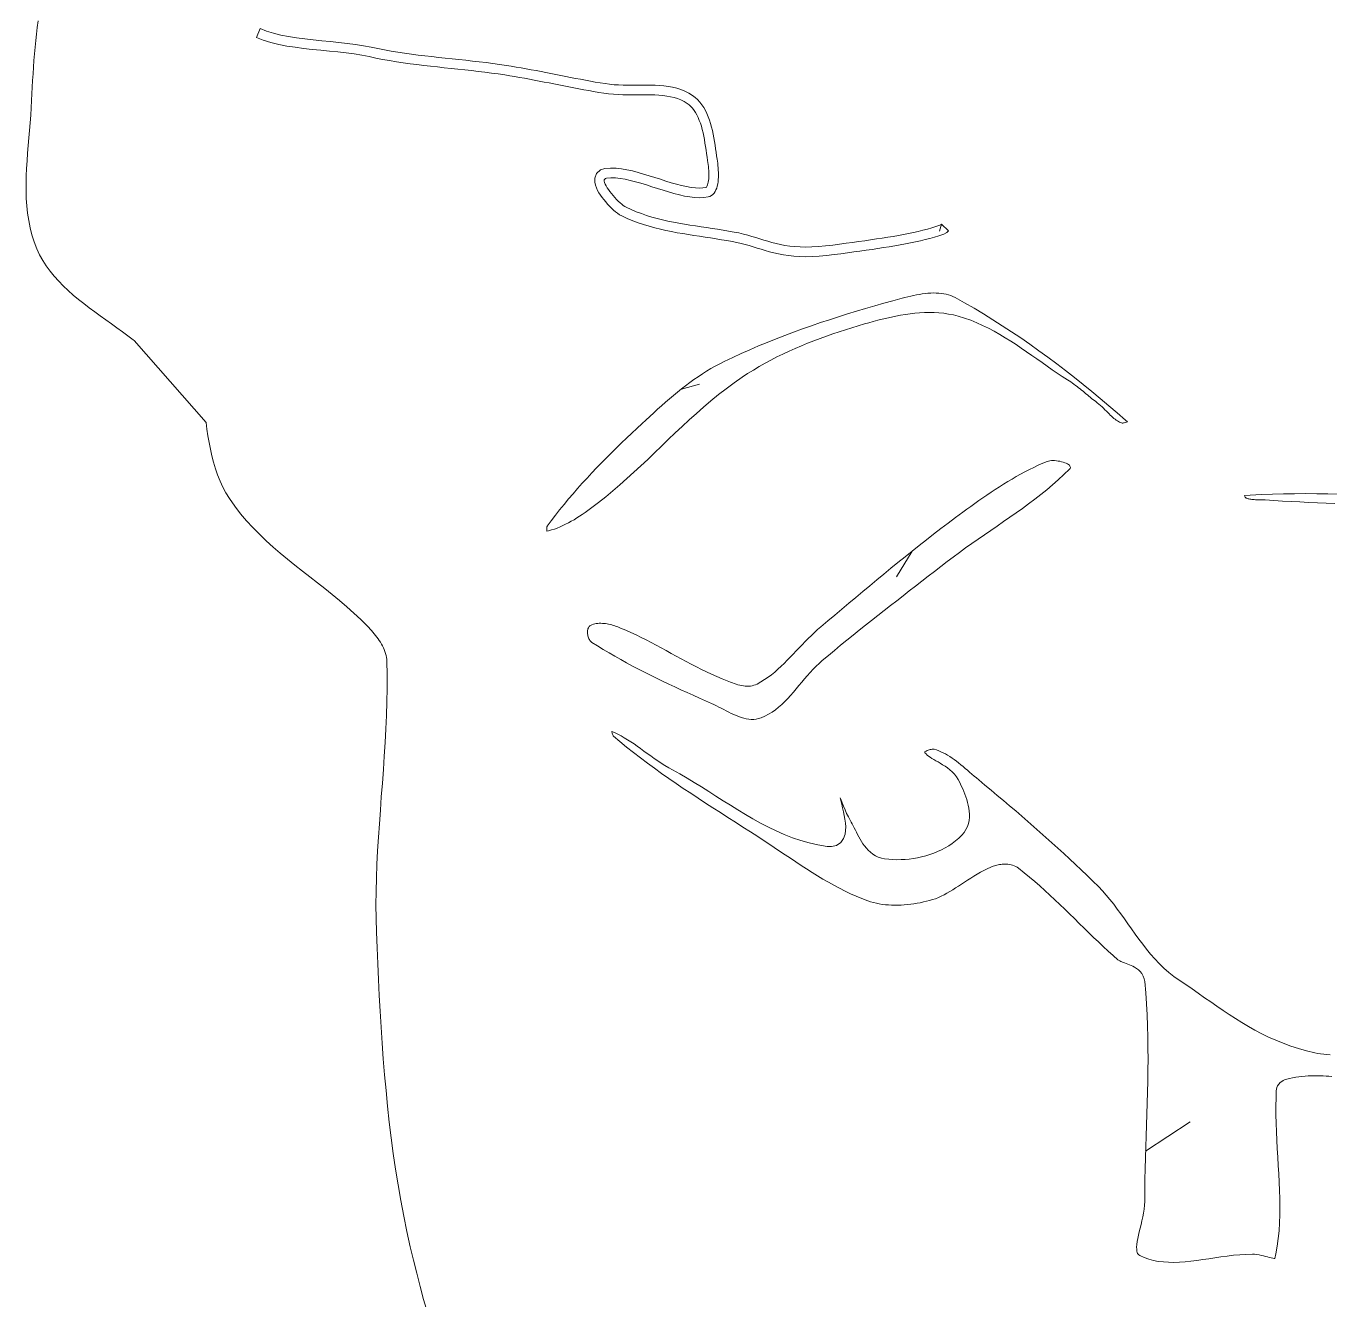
# Model space of a CAD drawing. Header units: inches. Extents: x -12 to 23, y -13.2 to 21.7.
# Drawn here: x -10.122 to -5.887, y 2.296 to 6.432 of the extents above; entities that cross this region are included whole.
import ezdxf

# ---------------------------------------------------------------- set-up
doc = ezdxf.new("R2010")
doc.units = ezdxf.units.IN
doc.header["$MEASUREMENT"] = 0
doc.layers.get('0').update_dxf_attribs({"lineweight": 0})

msp = doc.modelspace()

# ---------------------------------------------------------------- linework, layer by layer
at = {"color": 30, "linetype": 'Continuous', "lineweight": 0, "true_color": 0xff7e00}
for p, q in [((-7.993, 5.2536), (-7.9342, 5.2695)), ((-7.2436, 4.7274), (-7.2945, 4.6442)), ((-6.4851, 2.7787), (-6.3406, 2.8735))]:
    msp.add_line(p, q, dxfattribs=at)
at = {"color": 7, "linetype": 'Continuous', "lineweight": 0}
for points in [[(-8.8182, 2.2548), (-8.8303, 2.2972), (-8.8419, 2.3397), (-8.853, 2.3822), (-8.8635, 2.4248), (-8.8737, 2.4675), (-8.8849, 2.5177), (-8.8952, 2.568), (-8.9048, 2.6185), (-8.9136, 2.6692), (-8.9216, 2.72), (-8.929, 2.7709), (-8.9358, 2.822), (-8.9419, 2.8731), (-8.9475, 2.9243), (-8.9526, 2.9757), (-8.9571, 3.027), (-8.9613, 3.0784), (-8.965, 3.1299), (-8.9684, 3.1814), (-8.9715, 3.2329), (-8.9743, 3.2844), (-8.9769, 3.3359), (-8.9792, 3.3874), (-8.9815, 3.4389), (-8.9836, 3.4903), (-8.9848, 3.5342), (-8.9852, 3.5782), (-8.9848, 3.6221), (-8.9837, 3.6661), (-8.982, 3.71), (-8.9798, 3.754), (-8.9771, 3.798), (-8.9742, 3.8419), (-8.971, 3.8859), (-8.9678, 3.9298), (-8.9645, 3.9738), (-8.9612, 4.0177), (-8.9582, 4.0617), (-8.9554, 4.1056), (-8.953, 4.1496), (-8.951, 4.1935), (-8.9496, 4.2375), (-8.9489, 4.2815), (-8.9489, 4.3254), (-8.9497, 4.3694), (-8.9502, 4.3759), (-8.951, 4.3823), (-8.9523, 4.3887), (-8.9539, 4.395), (-8.9559, 4.4012), (-8.9583, 4.4073), (-8.9609, 4.4134), (-8.9639, 4.4194), (-8.9671, 4.4253), (-8.9706, 4.4311), (-8.9743, 4.4368), (-8.9781, 4.4424), (-8.9822, 4.4479), (-8.9863, 4.4533), (-8.9906, 4.4586), (-8.995, 4.4638), (-8.9995, 4.4689), (-9.004, 4.4739), (-9.0086, 4.4788), (-9.0131, 4.4835), (-9.0347, 4.5051), (-9.057, 4.526), (-9.0799, 4.5464), (-9.1033, 4.5664), (-9.1271, 4.586), (-9.1512, 4.6053), (-9.1755, 4.6244), (-9.1998, 4.6435), (-9.2241, 4.6625), (-9.2483, 4.6817), (-9.2723, 4.701), (-9.296, 4.7206), (-9.3192, 4.7405), (-9.3419, 4.7609), (-9.364, 4.7818), (-9.3853, 4.8034), (-9.4058, 4.8257), (-9.4253, 4.8488), (-9.4438, 4.8727), (-9.4612, 4.8977), (-9.4724, 4.9162), (-9.4825, 4.9352), (-9.4915, 4.9546), (-9.4995, 4.9746), (-9.5065, 4.9949), (-9.5127, 5.0156), (-9.5181, 5.0366), (-9.5229, 5.0579), (-9.5271, 5.0795), (-9.5309, 5.1012), (-9.5343, 5.1231), (-9.5373, 5.1451), (-9.771, 5.4113), (-9.7739, 5.4134), (-9.7911, 5.4265), (-9.8087, 5.4395), (-9.8265, 5.4524), (-9.8446, 5.4653), (-9.8627, 5.4782), (-9.8808, 5.4911), (-9.8989, 5.5042), (-9.9168, 5.5175), (-9.9345, 5.531), (-9.9518, 5.5448), (-9.9686, 5.5589), (-9.985, 5.5734), (-10.0008, 5.5883), (-10.0158, 5.6037), (-10.0301, 5.6196), (-10.0435, 5.6362), (-10.056, 5.6533), (-10.0674, 5.6712), (-10.0776, 5.6898), (-10.0867, 5.7092), (-10.0953, 5.7316), (-10.1026, 5.7543), (-10.1085, 5.7774), (-10.1132, 5.8007), (-10.1167, 5.8243), (-10.1193, 5.8482), (-10.1209, 5.8723), (-10.1217, 5.8965), (-10.1217, 5.9209), (-10.1212, 5.9454), (-10.1201, 5.97), (-10.1186, 5.9947), (-10.1168, 6.0194), (-10.1147, 6.0441), (-10.1126, 6.0688), (-10.1104, 6.0935), (-10.1083, 6.1181), (-10.1064, 6.1425), (-10.1048, 6.1669), (-10.1036, 6.191), (-10.1026, 6.2125), (-10.1016, 6.2341), (-10.1005, 6.2556), (-10.0992, 6.2772), (-10.0978, 6.2987), (-10.0962, 6.3203), (-10.0945, 6.3418), (-10.0925, 6.3634), (-10.0904, 6.3849), (-10.088, 6.4063), (-10.0854, 6.4278), (-10.0826, 6.4491)], [(-7.1484, 5.7891), (-7.1503, 5.787), (-7.1532, 5.7856), (-7.1664, 5.7811), (-7.1801, 5.7769), (-7.1942, 5.7729), (-7.2088, 5.7691), (-7.2238, 5.7655), (-7.2392, 5.762), (-7.2551, 5.7587), (-7.2714, 5.7555), (-7.2881, 5.7524), (-7.3053, 5.7494), (-7.3229, 5.7465), (-7.341, 5.7437), (-7.3594, 5.7409), (-7.3784, 5.7381), (-7.3977, 5.7353), (-7.4175, 5.7326), (-7.4377, 5.7298), (-7.4583, 5.7269), (-7.4794, 5.7241), (-7.5008, 5.7211), (-7.5254, 5.7181), (-7.5483, 5.716), (-7.5695, 5.7149), (-7.5893, 5.7146), (-7.6078, 5.7151), (-7.6251, 5.7162), (-7.6414, 5.718), (-7.6568, 5.7202), (-7.6714, 5.723), (-7.6854, 5.7262), (-7.6989, 5.7296), (-7.7121, 5.7333), (-7.725, 5.7372), (-7.738, 5.7412), (-7.751, 5.7453), (-7.7642, 5.7493), (-7.7778, 5.7531), (-7.7918, 5.7568), (-7.8066, 5.7603), (-7.8221, 5.7634), (-7.8398, 5.7665), (-7.8576, 5.7694), (-7.8755, 5.7723), (-7.8935, 5.775), (-7.9115, 5.7777), (-7.9294, 5.7804), (-7.9474, 5.7831), (-7.9654, 5.7859), (-7.9833, 5.7889), (-8.0012, 5.7921), (-8.019, 5.7954), (-8.0367, 5.7991), (-8.0543, 5.8031), (-8.0717, 5.8074), (-8.089, 5.8122), (-8.1062, 5.8174), (-8.1232, 5.8231), (-8.14, 5.8293), (-8.1565, 5.8362), (-8.1729, 5.8437), (-8.1771, 5.8461), (-8.1819, 5.8494), (-8.1871, 5.8534), (-8.1925, 5.8581), (-8.1981, 5.8634), (-8.2039, 5.8692), (-8.2096, 5.8753), (-8.2151, 5.8816), (-8.2205, 5.8881), (-8.2256, 5.8946), (-8.2302, 5.9011), (-8.2343, 5.9074), (-8.2378, 5.9134), (-8.2405, 5.919), (-8.2425, 5.9241), (-8.2435, 5.9287), (-8.2435, 5.9325), (-8.2423, 5.9355), (-8.24, 5.9377), (-8.2363, 5.9388), (-8.2223, 5.9397), (-8.2076, 5.9393), (-8.1921, 5.9376), (-8.1759, 5.9348), (-8.1592, 5.9312), (-8.1421, 5.9267), (-8.1246, 5.9217), (-8.1068, 5.9163), (-8.0889, 5.9106), (-8.0708, 5.9048), (-8.0528, 5.8991), (-8.0349, 5.8936), (-8.0172, 5.8885), (-7.9998, 5.884), (-7.9827, 5.8801), (-7.9662, 5.8772), (-7.9502, 5.8753), (-7.9349, 5.8746), (-7.9203, 5.8753), (-7.9066, 5.8775), (-7.9008, 5.8793), (-7.8956, 5.8821), (-7.8911, 5.8856), (-7.8872, 5.8898), (-7.8838, 5.8947), (-7.8809, 5.9002), (-7.8785, 5.9062), (-7.8766, 5.9127), (-7.8751, 5.9195), (-7.874, 5.9267), (-7.8733, 5.9341), (-7.8729, 5.9417), (-7.8727, 5.9493), (-7.8728, 5.957), (-7.8732, 5.9647), (-7.8737, 5.9723), (-7.8744, 5.9796), (-7.8752, 5.9868), (-7.8761, 5.9936), (-7.877, 6.0001), (-7.8787, 6.0112), (-7.8803, 6.0225), (-7.882, 6.034), (-7.8838, 6.0457), (-7.8857, 6.0575), (-7.8877, 6.0692), (-7.89, 6.081), (-7.8925, 6.0926), (-7.8952, 6.1042), (-7.8984, 6.1155), (-7.9018, 6.1266), (-7.9058, 6.1374), (-7.9101, 6.1479), (-7.915, 6.158), (-7.9204, 6.1676), (-7.9265, 6.1767), (-7.9331, 6.1853), (-7.9404, 6.1933), (-7.9485, 6.2006), (-7.9573, 6.2071), (-7.9694, 6.2145), (-7.9819, 6.2207), (-7.9948, 6.2259), (-8.008, 6.2301), (-8.0216, 6.2334), (-8.0355, 6.236), (-8.0497, 6.2379), (-8.064, 6.2392), (-8.0786, 6.24), (-8.0932, 6.2405), (-8.108, 6.2406), (-8.1229, 6.2406), (-8.1378, 6.2405), (-8.1528, 6.2404), (-8.1677, 6.2404), (-8.1825, 6.2405), (-8.1972, 6.241), (-8.2118, 6.2419), (-8.2263, 6.2432), (-8.2405, 6.2452), (-8.2566, 6.2478), (-8.2727, 6.2506), (-8.2888, 6.2534), (-8.3048, 6.2564), (-8.3209, 6.2594), (-8.3369, 6.2624), (-8.353, 6.2655), (-8.369, 6.2687), (-8.385, 6.2718), (-8.4011, 6.275), (-8.4171, 6.2781), (-8.4331, 6.2813), (-8.4491, 6.2844), (-8.4652, 6.2875), (-8.4812, 6.2905), (-8.4973, 6.2934), (-8.5134, 6.2963), (-8.5295, 6.2991), (-8.5456, 6.3018), (-8.5617, 6.3044), (-8.5836, 6.3076), (-8.6056, 6.3107), (-8.6276, 6.3135), (-8.6497, 6.3162), (-8.6717, 6.3187), (-8.6938, 6.3211), (-8.7159, 6.3235), (-8.738, 6.3258), (-8.7601, 6.3281), (-8.7821, 6.3304), (-8.8042, 6.3329), (-8.8263, 6.3354), (-8.8483, 6.3381), (-8.8703, 6.3409), (-8.8922, 6.344), (-8.9141, 6.3472), (-8.936, 6.3508), (-8.9578, 6.3547), (-8.9796, 6.3589), (-9.0013, 6.3635), (-9.026, 6.3684), (-9.0518, 6.3726), (-9.0785, 6.3761), (-9.1058, 6.3792), (-9.1335, 6.382), (-9.1613, 6.3847), (-9.189, 6.3875), (-9.2164, 6.3906), (-9.2433, 6.3941), (-9.2694, 6.3982), (-9.2945, 6.4031), (-9.3183, 6.409), (-9.3407, 6.416), (-9.3613, 6.4243), (-9.373, 6.3953), (-9.3512, 6.3865), (-9.3267, 6.3789), (-9.3012, 6.3726), (-9.2748, 6.3674), (-9.2478, 6.3632), (-9.2202, 6.3596), (-9.1923, 6.3564), (-9.1644, 6.3536), (-9.1366, 6.3509), (-9.1091, 6.3481), (-9.0823, 6.3451), (-9.0564, 6.3416), (-9.0315, 6.3377), (-9.0075, 6.3329), (-8.9858, 6.3283), (-8.9635, 6.324), (-8.9413, 6.32), (-8.919, 6.3164), (-8.8967, 6.313), (-8.8744, 6.3099), (-8.8522, 6.3071), (-8.8299, 6.3044), (-8.8077, 6.3018), (-8.7855, 6.2994), (-8.7633, 6.297), (-8.7412, 6.2947), (-8.7192, 6.2924), (-8.6971, 6.29), (-8.6752, 6.2876), (-8.6533, 6.2851), (-8.6315, 6.2825), (-8.6097, 6.2797), (-8.5881, 6.2767), (-8.5665, 6.2735), (-8.5506, 6.2709), (-8.5347, 6.2683), (-8.5188, 6.2655), (-8.5029, 6.2627), (-8.487, 6.2598), (-8.471, 6.2568), (-8.4551, 6.2537), (-8.4391, 6.2506), (-8.4231, 6.2475), (-8.4071, 6.2443), (-8.3911, 6.2412), (-8.375, 6.238), (-8.3589, 6.2349), (-8.3428, 6.2317), (-8.3267, 6.2287), (-8.3105, 6.2256), (-8.2943, 6.2227), (-8.2781, 6.2198), (-8.2618, 6.217), (-8.2451, 6.2143), (-8.2298, 6.2122), (-8.2142, 6.2107), (-8.1987, 6.2098), (-8.1832, 6.2093), (-8.1678, 6.2091), (-8.1526, 6.2091), (-8.1376, 6.2092), (-8.1228, 6.2094), (-8.1082, 6.2094), (-8.0939, 6.2092), (-8.0799, 6.2088), (-8.0663, 6.208), (-8.0531, 6.2068), (-8.0404, 6.2051), (-8.0282, 6.2029), (-8.0165, 6.2), (-8.0053, 6.1965), (-7.9947, 6.1922), (-7.9845, 6.1872), (-7.9748, 6.1812), (-7.9684, 6.1764), (-7.9625, 6.1711), (-7.957, 6.1651), (-7.9519, 6.1585), (-7.9471, 6.1513), (-7.9427, 6.1435), (-7.9386, 6.1351), (-7.9349, 6.1261), (-7.9315, 6.1166), (-7.9283, 6.1067), (-7.9255, 6.0964), (-7.9229, 6.0857), (-7.9206, 6.0748), (-7.9185, 6.0636), (-7.9165, 6.0523), (-7.9147, 6.0409), (-7.9129, 6.0294), (-7.9112, 6.018), (-7.9096, 6.0066), (-7.9079, 5.9955), (-7.907, 5.9893), (-7.9062, 5.983), (-7.9055, 5.9765), (-7.9048, 5.9697), (-7.9044, 5.9629), (-7.9041, 5.9561), (-7.904, 5.9494), (-7.9041, 5.9428), (-7.9044, 5.9366), (-7.905, 5.9307), (-7.9059, 5.9253), (-7.9069, 5.9205), (-7.9081, 5.9164), (-7.9094, 5.9132), (-7.9106, 5.9109), (-7.9116, 5.9094), (-7.9123, 5.9087), (-7.9127, 5.9084), (-7.9129, 5.9083), (-7.9139, 5.908), (-7.9235, 5.9064), (-7.9349, 5.9059), (-7.9476, 5.9065), (-7.9616, 5.9081), (-7.9766, 5.9108), (-7.9924, 5.9143), (-8.0089, 5.9187), (-8.026, 5.9236), (-8.0435, 5.9289), (-8.0613, 5.9346), (-8.0794, 5.9404), (-8.0975, 5.9461), (-8.1157, 5.9517), (-8.1339, 5.9569), (-8.152, 5.9616), (-8.1699, 5.9655), (-8.1877, 5.9686), (-8.2054, 5.9705), (-8.2229, 5.971), (-8.2419, 5.9697), (-8.2556, 5.9656), (-8.2689, 5.9537), (-8.2747, 5.9383), (-8.2748, 5.9253), (-8.2725, 5.9152), (-8.2692, 5.9066), (-8.2653, 5.8986), (-8.2609, 5.891), (-8.256, 5.8834), (-8.2506, 5.876), (-8.2449, 5.8686), (-8.2389, 5.8613), (-8.2327, 5.8543), (-8.2263, 5.8475), (-8.2199, 5.841), (-8.2134, 5.8349), (-8.207, 5.8293), (-8.2004, 5.8242), (-8.1937, 5.8195), (-8.187, 5.8158), (-8.169, 5.8075), (-8.1514, 5.8003), (-8.1336, 5.7936), (-8.1157, 5.7876), (-8.0977, 5.7822), (-8.0796, 5.7772), (-8.0615, 5.7727), (-8.0433, 5.7686), (-8.0251, 5.7648), (-8.0068, 5.7613), (-7.9886, 5.7581), (-7.9704, 5.7551), (-7.9522, 5.7522), (-7.9341, 5.7495), (-7.9161, 5.7468), (-7.8981, 5.7441), (-7.8803, 5.7414), (-7.8626, 5.7386), (-7.8451, 5.7357), (-7.8278, 5.7327), (-7.8132, 5.7297), (-7.7993, 5.7265), (-7.786, 5.723), (-7.773, 5.7193), (-7.7601, 5.7154), (-7.7472, 5.7114), (-7.7342, 5.7074), (-7.7208, 5.7033), (-7.707, 5.6995), (-7.6927, 5.6958), (-7.6777, 5.6924), (-7.662, 5.6894), (-7.6454, 5.6869), (-7.6278, 5.6851), (-7.6092, 5.6838), (-7.5895, 5.6834), (-7.5685, 5.6837), (-7.5461, 5.6849), (-7.5221, 5.687), (-7.4968, 5.6901), (-7.4751, 5.6931), (-7.4541, 5.696), (-7.4334, 5.6988), (-7.4132, 5.7016), (-7.3933, 5.7044), (-7.3739, 5.7072), (-7.3548, 5.71), (-7.3362, 5.7128), (-7.3179, 5.7157), (-7.3001, 5.7186), (-7.2826, 5.7217), (-7.2655, 5.7248), (-7.2489, 5.7281), (-7.2326, 5.7315), (-7.2167, 5.735), (-7.2011, 5.7388), (-7.186, 5.7428), (-7.1712, 5.7469), (-7.1569, 5.7514), (-7.141, 5.7567), (-7.1314, 5.7616), (-7.1259, 5.7674), (-7.1484, 5.7891), (-7.1548, 5.7658)], [(-5.857, 4.9125), (-5.8932, 4.9132), (-5.9293, 4.9136), (-5.9654, 4.9138), (-6.0014, 4.9137), (-6.0374, 4.9132), (-6.0734, 4.9123), (-6.1093, 4.911), (-6.1452, 4.9092), (-6.1639, 4.908), (-6.1639, 4.908), (-6.1634, 4.9062), (-6.1628, 4.9044), (-6.1622, 4.9029), (-6.1617, 4.9018), (-6.1616, 4.9016), (-6.1611, 4.9013), (-6.1599, 4.9004), (-6.1584, 4.8996), (-6.1567, 4.8987), (-6.1547, 4.898), (-6.1524, 4.8972), (-6.1498, 4.8966), (-6.1469, 4.896), (-6.1438, 4.8955), (-6.1403, 4.8951), (-6.1367, 4.8947), (-6.1329, 4.8945), (-6.1288, 4.8943), (-6.1246, 4.8941), (-6.1203, 4.894), (-6.1158, 4.8939), (-6.1112, 4.8938), (-6.1064, 4.8937), (-6.1016, 4.8935), (-6.0969, 4.8933), (-6.0685, 4.8915), (-6.0403, 4.8898), (-6.0121, 4.8882), (-5.9839, 4.8868), (-5.9557, 4.8854), (-5.9274, 4.8841), (-5.8992, 4.8828), (-5.8709, 4.8816)], [(-5.886, 3.0919), (-5.8966, 3.0924), (-5.9069, 3.0933), (-5.9168, 3.0944), (-5.9263, 3.0958), (-5.9353, 3.0976), (-5.9625, 3.1042), (-5.9888, 3.1116), (-6.0141, 3.1199), (-6.0387, 3.129), (-6.0625, 3.1387), (-6.0856, 3.1491), (-6.1081, 3.1601), (-6.13, 3.1716), (-6.1515, 3.1837), (-6.1725, 3.1961), (-6.1932, 3.209), (-6.2136, 3.2221), (-6.2338, 3.2356), (-6.2539, 3.2493), (-6.2739, 3.2631), (-6.294, 3.2771), (-6.3141, 3.2912), (-6.3345, 3.3053), (-6.355, 3.3194), (-6.3764, 3.3338), (-6.3935, 3.346), (-6.4101, 3.3593), (-6.4259, 3.3733), (-6.4409, 3.388), (-6.4552, 3.4031), (-6.4689, 3.4187), (-6.482, 3.4347), (-6.4947, 3.4509), (-6.507, 3.4673), (-6.519, 3.4837), (-6.5308, 3.5002), (-6.5425, 3.5167), (-6.5541, 3.533), (-6.5657, 3.5491), (-6.5773, 3.565), (-6.589, 3.5805), (-6.601, 3.5955), (-6.6132, 3.6101), (-6.6257, 3.6241), (-6.6387, 3.6377), (-6.657, 3.6558), (-6.6755, 3.6739), (-6.6942, 3.692), (-6.7131, 3.7099), (-6.732, 3.7276), (-6.7511, 3.7453), (-6.7703, 3.7629), (-6.7896, 3.7803), (-6.809, 3.7977), (-6.8285, 3.815), (-6.8481, 3.8322), (-6.8678, 3.8493), (-6.8875, 3.8664), (-6.9073, 3.8834), (-6.9272, 3.9003), (-6.9472, 3.9172), (-6.9671, 3.934), (-6.9872, 3.9508), (-7.0072, 3.9675), (-7.0274, 3.9843), (-7.0348, 3.9905), (-7.0422, 3.9968), (-7.0496, 4.0032), (-7.0569, 4.0095), (-7.0641, 4.0157), (-7.0713, 4.0218), (-7.0784, 4.0279), (-7.0856, 4.0337), (-7.0927, 4.0395), (-7.0999, 4.045), (-7.107, 4.0503), (-7.1141, 4.0553), (-7.1213, 4.06), (-7.1285, 4.0645), (-7.1356, 4.0686), (-7.1428, 4.0724), (-7.1501, 4.0758), (-7.1574, 4.0789), (-7.1647, 4.0816), (-7.1716, 4.0837), (-7.1728, 4.0839), (-7.1742, 4.0841), (-7.1763, 4.0841), (-7.1789, 4.0839), (-7.1819, 4.0835), (-7.1852, 4.0828), (-7.1886, 4.0818), (-7.1919, 4.0807), (-7.1952, 4.0794), (-7.1982, 4.0779), (-7.2008, 4.0764), (-7.203, 4.0749), (-7.2031, 4.0749), (-7.2029, 4.0746), (-7.2008, 4.0716), (-7.198, 4.0684), (-7.1945, 4.0651), (-7.1902, 4.0616), (-7.1852, 4.058), (-7.1795, 4.0543), (-7.1733, 4.0505), (-7.1666, 4.0466), (-7.1595, 4.0425), (-7.1521, 4.0382), (-7.1445, 4.0337), (-7.1367, 4.0288), (-7.129, 4.0234), (-7.1213, 4.0174), (-7.1137, 4.0107), (-7.1065, 4.0032), (-7.0998, 3.9946), (-7.0943, 3.9857), (-7.0903, 3.978), (-7.0866, 3.9707), (-7.0829, 3.963), (-7.0792, 3.9549), (-7.0756, 3.9466), (-7.0722, 3.9381), (-7.0691, 3.9293), (-7.0661, 3.9204), (-7.0635, 3.9112), (-7.0613, 3.9019), (-7.0595, 3.8924), (-7.0583, 3.8827), (-7.0577, 3.8729), (-7.0578, 3.8629), (-7.0589, 3.8528), (-7.0609, 3.8427), (-7.0642, 3.8326), (-7.0688, 3.8227), (-7.0748, 3.8133), (-7.0819, 3.8051), (-7.0921, 3.7952), (-7.1026, 3.7864), (-7.1135, 3.7782), (-7.1248, 3.7707), (-7.1365, 3.7637), (-7.1486, 3.7574), (-7.161, 3.7516), (-7.1736, 3.7465), (-7.1865, 3.7419), (-7.1995, 3.7379), (-7.2127, 3.7344), (-7.2261, 3.7315), (-7.2395, 3.7292), (-7.2529, 3.7274), (-7.2664, 3.7261), (-7.2798, 3.7254), (-7.2932, 3.7252), (-7.3065, 3.7256), (-7.3197, 3.7265), (-7.3334, 3.728), (-7.3435, 3.7301), (-7.3536, 3.7334), (-7.3629, 3.7379), (-7.3714, 3.7433), (-7.3791, 3.7493), (-7.3861, 3.7558), (-7.3924, 3.7627), (-7.3981, 3.7698), (-7.4033, 3.7771), (-7.4081, 3.7846), (-7.4125, 3.792), (-7.4167, 3.7995), (-7.4206, 3.807), (-7.4244, 3.8143), (-7.428, 3.8215), (-7.4314, 3.8285), (-7.4348, 3.8352), (-7.438, 3.8416), (-7.4412, 3.8475), (-7.4446, 3.8535), (-7.4506, 3.8643), (-7.4564, 3.8757), (-7.4617, 3.8872), (-7.4666, 3.8988), (-7.4712, 3.9103), (-7.4755, 3.9218), (-7.4772, 3.9264), (-7.4752, 3.9178), (-7.4723, 3.9056), (-7.4694, 3.8933), (-7.4666, 3.8808), (-7.464, 3.8685), (-7.4619, 3.8563), (-7.4603, 3.8442), (-7.4594, 3.8322), (-7.4596, 3.8201), (-7.4615, 3.8076), (-7.4661, 3.7943), (-7.4752, 3.7814), (-7.4892, 3.7717), (-7.5052, 3.7675), (-7.5198, 3.7679), (-7.5497, 3.773), (-7.5779, 3.7794), (-7.6054, 3.7874), (-7.6325, 3.7966), (-7.659, 3.8071), (-7.685, 3.8185), (-7.7106, 3.8309), (-7.7358, 3.844), (-7.7606, 3.8578), (-7.7851, 3.8721), (-7.8094, 3.8868), (-7.8334, 3.9017), (-7.8572, 3.9168), (-7.8809, 3.932), (-7.9044, 3.947), (-7.9279, 3.9618), (-7.9513, 3.9763), (-7.9747, 3.9903), (-7.9981, 4.0038), (-8.022, 4.0168), (-8.0341, 4.0235), (-8.0464, 4.0308), (-8.0583, 4.0384), (-8.07, 4.0462), (-8.0815, 4.0541), (-8.0927, 4.0621), (-8.1038, 4.0701), (-8.1148, 4.078), (-8.1256, 4.0859), (-8.1363, 4.0935), (-8.147, 4.1009), (-8.1576, 4.1081), (-8.1682, 4.1149), (-8.1787, 4.1213), (-8.1893, 4.1273), (-8.1999, 4.1328), (-8.2106, 4.1378), (-8.2192, 4.1414), (-8.2192, 4.1414), (-8.219, 4.1401), (-8.2181, 4.1364), (-8.2171, 4.1331), (-8.2161, 4.1303), (-8.2151, 4.1281), (-8.2143, 4.1268), (-8.2141, 4.1265), (-8.2139, 4.1263), (-8.1932, 4.1089), (-8.1712, 4.0909), (-8.149, 4.0733), (-8.1265, 4.056), (-8.1037, 4.0389), (-8.0808, 4.022), (-8.0576, 4.0054), (-8.0342, 3.989), (-8.0106, 3.9728), (-7.9869, 3.9567), (-7.963, 3.9408), (-7.939, 3.925), (-7.9149, 3.9092), (-7.8907, 3.8936), (-7.8665, 3.878), (-7.8422, 3.8624), (-7.8179, 3.8468), (-7.7935, 3.8313), (-7.7692, 3.8156), (-7.7448, 3.8), (-7.727, 3.7884), (-7.7093, 3.7766), (-7.6917, 3.7649), (-7.6741, 3.7531), (-7.6565, 3.7413), (-7.639, 3.7296), (-7.6215, 3.7179), (-7.6039, 3.7064), (-7.5864, 3.6951), (-7.5688, 3.6839), (-7.5512, 3.673), (-7.5335, 3.6624), (-7.5157, 3.6521), (-7.4978, 3.6422), (-7.4798, 3.6326), (-7.4617, 3.6235), (-7.4434, 3.6148), (-7.425, 3.6066), (-7.4065, 3.5989), (-7.3878, 3.5918), (-7.3786, 3.5887), (-7.3693, 3.586), (-7.3599, 3.5837), (-7.3503, 3.5818), (-7.3405, 3.5802), (-7.3306, 3.579), (-7.3206, 3.5781), (-7.3104, 3.5775), (-7.3002, 3.5773), (-7.2899, 3.5774), (-7.2795, 3.5778), (-7.2691, 3.5784), (-7.2587, 3.5794), (-7.2482, 3.5806), (-7.2378, 3.582), (-7.2274, 3.5837), (-7.2171, 3.5856), (-7.2068, 3.5878), (-7.1965, 3.5901), (-7.1867, 3.5926), (-7.177, 3.5954), (-7.1677, 3.5986), (-7.1584, 3.6024), (-7.1492, 3.6066), (-7.1399, 3.6113), (-7.1306, 3.6163), (-7.1213, 3.6217), (-7.1119, 3.6274), (-7.1025, 3.6334), (-7.0929, 3.6396), (-7.0833, 3.646), (-7.0735, 3.6524), (-7.0636, 3.6589), (-7.0535, 3.6655), (-7.0432, 3.6719), (-7.0327, 3.6783), (-7.0219, 3.6844), (-7.0109, 3.6903), (-6.9995, 3.6959), (-6.9879, 3.7011), (-6.9842, 3.7026), (-6.9804, 3.704), (-6.9766, 3.7052), (-6.9726, 3.7064), (-6.9686, 3.7075), (-6.9644, 3.7085), (-6.9602, 3.7093), (-6.9558, 3.71), (-6.9513, 3.7106), (-6.9468, 3.7109), (-6.9421, 3.711), (-6.9373, 3.7109), (-6.9325, 3.7106), (-6.9275, 3.7099), (-6.9225, 3.7089), (-6.9174, 3.7075), (-6.9122, 3.7056), (-6.9071, 3.7033), (-6.9021, 3.7004), (-6.8978, 3.6973), (-6.8798, 3.683), (-6.8625, 3.6689), (-6.8455, 3.6544), (-6.8288, 3.6398), (-6.8123, 3.625), (-6.796, 3.61), (-6.7798, 3.5949), (-6.7638, 3.5797), (-6.7479, 3.5644), (-6.7322, 3.5491), (-6.7165, 3.5338), (-6.7008, 3.5185), (-6.6852, 3.5033), (-6.6696, 3.4881), (-6.654, 3.473), (-6.6383, 3.4581), (-6.6226, 3.4432), (-6.6068, 3.4286), (-6.5908, 3.4142), (-6.5753, 3.4004), (-6.5734, 3.399), (-6.5715, 3.3977), (-6.5689, 3.3963), (-6.5658, 3.3948), (-6.5621, 3.3931), (-6.5579, 3.3915), (-6.5534, 3.3897), (-6.5485, 3.3879), (-6.5434, 3.386), (-6.538, 3.3839), (-6.5325, 3.3815), (-6.5267, 3.3789), (-6.5209, 3.3758), (-6.5149, 3.372), (-6.5089, 3.3675), (-6.5031, 3.362), (-6.4977, 3.3552), (-6.4931, 3.3473), (-6.4898, 3.3384), (-6.4882, 3.33), (-6.4849, 3.2929), (-6.4823, 3.257), (-6.4804, 3.2211), (-6.479, 3.1852), (-6.478, 3.1493), (-6.4776, 3.1134), (-6.4775, 3.0776), (-6.4778, 3.0418), (-6.4784, 3.0061), (-6.4792, 2.9704), (-6.4801, 2.9347), (-6.4812, 2.899), (-6.4824, 2.8634), (-6.4835, 2.8279), (-6.4847, 2.7924), (-6.4857, 2.7569), (-6.4866, 2.7215), (-6.4873, 2.6862), (-6.4878, 2.6509), (-6.488, 2.615), (-6.4885, 2.6029), (-6.4899, 2.5902), (-6.4919, 2.5776), (-6.4944, 2.5651), (-6.4972, 2.5528), (-6.5002, 2.5406), (-6.5032, 2.5286), (-6.506, 2.5169), (-6.5087, 2.5056), (-6.5109, 2.4949), (-6.5127, 2.4848), (-6.5139, 2.4755), (-6.5144, 2.4671), (-6.5143, 2.46), (-6.5136, 2.4542), (-6.5125, 2.4498), (-6.5112, 2.4468), (-6.5096, 2.4445), (-6.5076, 2.4425), (-6.5039, 2.4401), (-6.4901, 2.4335), (-6.4752, 2.4281), (-6.4599, 2.4238), (-6.444, 2.4208), (-6.4276, 2.4188), (-6.4106, 2.4177), (-6.3931, 2.4176), (-6.3752, 2.4182), (-6.3569, 2.4196), (-6.3381, 2.4215), (-6.3191, 2.4238), (-6.2997, 2.4265), (-6.2802, 2.4294), (-6.2604, 2.4324), (-6.2404, 2.4353), (-6.2203, 2.4381), (-6.2, 2.4404), (-6.1797, 2.4423), (-6.1593, 2.4436), (-6.1385, 2.4441), (-6.1311, 2.4437), (-6.1236, 2.4429), (-6.1163, 2.4416), (-6.1093, 2.4402), (-6.1025, 2.4385), (-6.0959, 2.4369), (-6.0895, 2.4352), (-6.0834, 2.4337), (-6.0777, 2.4323), (-6.0724, 2.4311), (-6.0677, 2.4303), (-6.0655, 2.43), (-6.0621, 2.445), (-6.0576, 2.4698), (-6.0542, 2.495), (-6.0517, 2.5204), (-6.05, 2.5461), (-6.0491, 2.5721), (-6.0489, 2.5983), (-6.0493, 2.6247), (-6.0501, 2.6513), (-6.0513, 2.6782), (-6.0527, 2.7051), (-6.0544, 2.7323), (-6.0561, 2.7595), (-6.0578, 2.7868), (-6.0593, 2.8142), (-6.0606, 2.8417), (-6.0616, 2.8692), (-6.0621, 2.8968), (-6.062, 2.9244), (-6.0612, 2.9515), (-6.0612, 2.9548), (-6.0611, 2.9574), (-6.0612, 2.96), (-6.0612, 2.9625), (-6.0613, 2.965), (-6.0614, 2.9679), (-6.0614, 2.9711), (-6.0611, 2.9749), (-6.0605, 2.9795), (-6.0591, 2.985), (-6.0565, 2.9909), (-6.0527, 2.9967), (-6.0481, 3.0017), (-6.0432, 3.0054), (-6.0386, 3.0081), (-6.0342, 3.01), (-6.0302, 3.0115), (-6.0263, 3.0127), (-6.0223, 3.0138), (-6.0181, 3.0149), (-6.0079, 3.0171), (-5.9976, 3.0189), (-5.9874, 3.0204), (-5.9773, 3.0216), (-5.9673, 3.0224), (-5.9573, 3.023), (-5.9474, 3.0233), (-5.9376, 3.0234), (-5.9279, 3.0233), (-5.9183, 3.0231), (-5.9087, 3.0228), (-5.8992, 3.0223), (-5.8898, 3.0218), (-5.8804, 3.0213)]]:
    msp.add_lwpolyline(points, dxfattribs=at)
msp.add_lwpolyline([(-8.4305, 4.7984), (-8.4304, 4.7956), (-8.4301, 4.7928), (-8.4299, 4.792), (-8.4243, 4.7932), (-8.4151, 4.7958), (-8.4058, 4.7988), (-8.3966, 4.8021), (-8.3874, 4.8059), (-8.3782, 4.8099), (-8.3691, 4.8143), (-8.36, 4.819), (-8.3509, 4.824), (-8.3419, 4.8293), (-8.3329, 4.8348), (-8.324, 4.8405), (-8.3151, 4.8464), (-8.3062, 4.8525), (-8.2974, 4.8588), (-8.2887, 4.8651), (-8.28, 4.8716), (-8.2713, 4.8781), (-8.2628, 4.8846), (-8.239, 4.9034), (-8.2157, 4.9226), (-8.1927, 4.9423), (-8.17, 4.9625), (-8.1474, 4.9831), (-8.125, 5.004), (-8.1026, 5.0251), (-8.0803, 5.0464), (-8.058, 5.0679), (-8.0356, 5.0893), (-8.0131, 5.1108), (-7.9905, 5.1322), (-7.9676, 5.1534), (-7.9444, 5.1744), (-7.9209, 5.1951), (-7.897, 5.2154), (-7.8726, 5.2353), (-7.8477, 5.2547), (-7.8222, 5.2735), (-7.7962, 5.2916), (-7.7779, 5.3036), (-7.7593, 5.3152), (-7.7405, 5.3264), (-7.7214, 5.3372), (-7.7022, 5.3476), (-7.6827, 5.3576), (-7.6631, 5.3672), (-7.6434, 5.3765), (-7.6234, 5.3854), (-7.6034, 5.394), (-7.5832, 5.4023), (-7.5629, 5.4103), (-7.5425, 5.418), (-7.5221, 5.4254), (-7.5016, 5.4325), (-7.481, 5.4394), (-7.4604, 5.4461), (-7.4398, 5.4525), (-7.4192, 5.4588), (-7.3985, 5.4648), (-7.3844, 5.4688), (-7.3701, 5.4728), (-7.3556, 5.4767), (-7.341, 5.4804), (-7.3262, 5.484), (-7.3112, 5.4874), (-7.2961, 5.4905), (-7.2809, 5.4934), (-7.2656, 5.4959), (-7.2502, 5.4981), (-7.2348, 5.4999), (-7.2192, 5.5012), (-7.2036, 5.5021), (-7.1879, 5.5023), (-7.1723, 5.5021), (-7.1566, 5.5011), (-7.1409, 5.4995), (-7.1252, 5.4972), (-7.1096, 5.4941), (-7.0941, 5.4902), (-7.0735, 5.4839), (-7.0534, 5.4768), (-7.0338, 5.4689), (-7.0146, 5.4603), (-6.9957, 5.451), (-6.9772, 5.4412), (-6.959, 5.4309), (-6.9412, 5.4202), (-6.9235, 5.4092), (-6.9062, 5.3978), (-6.889, 5.3863), (-6.872, 5.3746), (-6.8552, 5.3629), (-6.8385, 5.3511), (-6.8218, 5.3394), (-6.8053, 5.3278), (-6.7888, 5.3164), (-6.7723, 5.3052), (-6.7558, 5.2943), (-6.7391, 5.2836), (-6.7338, 5.2802), (-6.7284, 5.2766), (-6.7231, 5.2729), (-6.7179, 5.2692), (-6.7127, 5.2654), (-6.7077, 5.2616), (-6.7028, 5.2577), (-6.6979, 5.2539), (-6.6931, 5.25), (-6.6883, 5.2461), (-6.6836, 5.2423), (-6.679, 5.2384), (-6.6744, 5.2346), (-6.6698, 5.2308), (-6.6653, 5.2271), (-6.6607, 5.2233), (-6.6563, 5.2197), (-6.6518, 5.2161), (-6.6473, 5.2126), (-6.6426, 5.2089), (-6.6373, 5.2047), (-6.632, 5.2001), (-6.6269, 5.1955), (-6.622, 5.1909), (-6.6173, 5.1863), (-6.6127, 5.1818), (-6.6083, 5.1774), (-6.604, 5.1732), (-6.5999, 5.1691), (-6.5958, 5.1652), (-6.5918, 5.1616), (-6.588, 5.1583), (-6.5842, 5.1552), (-6.5805, 5.1525), (-6.577, 5.1501), (-6.5735, 5.1481), (-6.5702, 5.1464), (-6.5669, 5.145), (-6.5637, 5.1439), (-6.5609, 5.1432), (-6.5606, 5.1432), (-6.5594, 5.1432), (-6.5573, 5.1433), (-6.5544, 5.1438), (-6.5511, 5.1445), (-6.5475, 5.1455), (-6.5439, 5.1466), (-6.5502, 5.1522), (-6.5774, 5.1759), (-6.6048, 5.1994), (-6.6325, 5.2227), (-6.6603, 5.2457), (-6.6884, 5.2685), (-6.7166, 5.291), (-6.7451, 5.3133), (-6.7738, 5.3352), (-6.8027, 5.3568), (-6.8319, 5.378), (-6.8612, 5.3989), (-6.8908, 5.4194), (-6.9207, 5.4395), (-6.9507, 5.4592), (-6.9811, 5.4785), (-7.0116, 5.4973), (-7.0424, 5.5157), (-7.0735, 5.5336), (-7.1044, 5.5508), (-7.1114, 5.5543), (-7.1183, 5.5572), (-7.1255, 5.5596), (-7.133, 5.5615), (-7.1407, 5.5631), (-7.1487, 5.5643), (-7.157, 5.565), (-7.1656, 5.5654), (-7.1743, 5.5655), (-7.1832, 5.5651), (-7.1923, 5.5645), (-7.2015, 5.5636), (-7.2108, 5.5623), (-7.2202, 5.5609), (-7.2296, 5.5592), (-7.239, 5.5573), (-7.2484, 5.5552), (-7.2577, 5.553), (-7.267, 5.5507), (-7.2762, 5.5483), (-7.3059, 5.5403), (-7.3356, 5.5321), (-7.3652, 5.5237), (-7.3948, 5.5152), (-7.4243, 5.5064), (-7.4538, 5.4974), (-7.4832, 5.4882), (-7.5124, 5.4788), (-7.5416, 5.4691), (-7.5707, 5.4591), (-7.5997, 5.4489), (-7.6285, 5.4384), (-7.6572, 5.4276), (-7.6858, 5.4165), (-7.7142, 5.4051), (-7.7425, 5.3934), (-7.7706, 5.3814), (-7.7986, 5.369), (-7.8263, 5.3563), (-7.8538, 5.3433), (-7.8685, 5.3359), (-7.8829, 5.3282), (-7.8971, 5.3201), (-7.9112, 5.3116), (-7.9251, 5.3027), (-7.9389, 5.2936), (-7.9525, 5.2841), (-7.966, 5.2743), (-7.9794, 5.2642), (-7.9927, 5.2538), (-8.0058, 5.2433), (-8.0189, 5.2325), (-8.0319, 5.2215), (-8.0448, 5.2104), (-8.0576, 5.1991), (-8.0704, 5.1877), (-8.0831, 5.1762), (-8.0957, 5.1646), (-8.1084, 5.153), (-8.1209, 5.1414), (-8.1377, 5.1257), (-8.1544, 5.11), (-8.171, 5.0943), (-8.1876, 5.0784), (-8.204, 5.0625), (-8.2203, 5.0464), (-8.2365, 5.0303), (-8.2525, 5.014), (-8.2684, 4.9976), (-8.2841, 4.9811), (-8.2997, 4.9645), (-8.3151, 4.9477), (-8.3302, 4.9308), (-8.3452, 4.9137), (-8.3599, 4.8965), (-8.3744, 4.8791), (-8.3886, 4.8615), (-8.4026, 4.8438), (-8.4163, 4.8258), (-8.4291, 4.8086), (-8.4292, 4.8084), (-8.4293, 4.8083), (-8.4296, 4.8073), (-8.43, 4.8057), (-8.4303, 4.8036), (-8.4305, 4.8011), (-8.4305, 4.7984)], close=True, dxfattribs=at)
at = {"color": 7, "linetype": 'Continuous', "lineweight": 0, "flags": 128}
msp.add_lwpolyline([(-6.7327, 4.9931), (-6.7505, 4.9757), (-6.7688, 4.9589), (-6.7874, 4.9425), (-6.8064, 4.9266), (-6.8258, 4.911), (-6.8454, 4.8957), (-6.8653, 4.8807), (-6.8854, 4.866), (-6.9057, 4.8515), (-6.9261, 4.8371), (-6.9466, 4.8229), (-6.9672, 4.8087), (-6.9878, 4.7946), (-7.0084, 4.7804), (-7.029, 4.7662), (-7.0495, 4.7519), (-7.0699, 4.7375), (-7.0901, 4.7229), (-7.1101, 4.7081), (-7.13, 4.693), (-7.1504, 4.6772), (-7.1709, 4.6613), (-7.1914, 4.6455), (-7.2119, 4.6297), (-7.2323, 4.6139), (-7.2528, 4.598), (-7.2732, 4.5822), (-7.2937, 4.5663), (-7.3141, 4.5503), (-7.3344, 4.5344), (-7.3548, 4.5184), (-7.3751, 4.5024), (-7.3954, 4.4863), (-7.4156, 4.4701), (-7.4357, 4.4539), (-7.4559, 4.4376), (-7.4759, 4.4213), (-7.4959, 4.4049), (-7.5158, 4.3884), (-7.5357, 4.3718), (-7.546, 4.3628), (-7.5559, 4.3533), (-7.5655, 4.3434), (-7.5749, 4.3332), (-7.5842, 4.3227), (-7.5933, 4.3121), (-7.6023, 4.3014), (-7.6113, 4.2906), (-7.6203, 4.2799), (-7.6294, 4.2692), (-7.6386, 4.2588), (-7.6479, 4.2487), (-7.6575, 4.2388), (-7.6673, 4.2294), (-7.6774, 4.2205), (-7.6879, 4.2122), (-7.6988, 4.2044), (-7.7101, 4.1974), (-7.722, 4.1912), (-7.7344, 4.1858), (-7.7422, 4.1833), (-7.7501, 4.1816), (-7.7581, 4.1808), (-7.7661, 4.1807), (-7.7742, 4.1814), (-7.7823, 4.1827), (-7.7905, 4.1845), (-7.7987, 4.1869), (-7.8069, 4.1898), (-7.8151, 4.193), (-7.8232, 4.1965), (-7.8314, 4.2003), (-7.8395, 4.2043), (-7.8476, 4.2084), (-7.8557, 4.2126), (-7.8637, 4.2168), (-7.8716, 4.2209), (-7.8795, 4.2249), (-7.8873, 4.2288), (-7.895, 4.2323), (-7.9149, 4.2412), (-7.9348, 4.2502), (-7.9548, 4.2591), (-7.9747, 4.2682), (-7.9946, 4.2773), (-8.0145, 4.2865), (-8.0343, 4.2957), (-8.054, 4.3051), (-8.0737, 4.3146), (-8.0934, 4.3243), (-8.1129, 4.3341), (-8.1324, 4.344), (-8.1517, 4.3541), (-8.171, 4.3645), (-8.1901, 4.375), (-8.2092, 4.3857), (-8.228, 4.3966), (-8.2468, 4.4078), (-8.2654, 4.4193), (-8.2838, 4.431), (-8.286, 4.4326), (-8.2881, 4.4347), (-8.29, 4.4371), (-8.2917, 4.4397), (-8.2933, 4.4426), (-8.2946, 4.4457), (-8.2958, 4.4489), (-8.2967, 4.4522), (-8.2974, 4.4556), (-8.2979, 4.4591), (-8.2981, 4.4625), (-8.2981, 4.4659), (-8.2978, 4.4692), (-8.2973, 4.4723), (-8.2965, 4.4752), (-8.2954, 4.478), (-8.294, 4.4805), (-8.2923, 4.4826), (-8.2903, 4.4845), (-8.288, 4.4859), (-8.2836, 4.4879), (-8.2791, 4.4895), (-8.2744, 4.4908), (-8.2696, 4.4918), (-8.2648, 4.4924), (-8.2599, 4.4928), (-8.2549, 4.4929), (-8.2499, 4.4927), (-8.2449, 4.4923), (-8.2398, 4.4917), (-8.2347, 4.4909), (-8.2297, 4.4899), (-8.2246, 4.4887), (-8.2196, 4.4874), (-8.2146, 4.486), (-8.2097, 4.4844), (-8.2049, 4.4828), (-8.2001, 4.481), (-8.1954, 4.4793), (-8.1908, 4.4774), (-8.1738, 4.4703), (-8.157, 4.4629), (-8.1403, 4.4551), (-8.1237, 4.447), (-8.1073, 4.4387), (-8.0909, 4.4303), (-8.0746, 4.4216), (-8.0583, 4.4129), (-8.0421, 4.404), (-8.0259, 4.3952), (-8.0097, 4.3863), (-7.9935, 4.3774), (-7.9773, 4.3687), (-7.961, 4.36), (-7.9446, 4.3515), (-7.9282, 4.3432), (-7.9116, 4.3351), (-7.8949, 4.3273), (-7.8781, 4.3198), (-7.8611, 4.3126), (-7.8557, 4.3104), (-7.8502, 4.3081), (-7.8446, 4.3058), (-7.8389, 4.3035), (-7.8331, 4.3013), (-7.8272, 4.2991), (-7.8213, 4.2971), (-7.8154, 4.2952), (-7.8095, 4.2935), (-7.8035, 4.292), (-7.7976, 4.2907), (-7.7917, 4.2897), (-7.7858, 4.289), (-7.78, 4.2887), (-7.7742, 4.2887), (-7.7686, 4.2892), (-7.763, 4.2901), (-7.7575, 4.2914), (-7.7522, 4.2933), (-7.747, 4.2957), (-7.7349, 4.3025), (-7.7232, 4.3098), (-7.7118, 4.3176), (-7.7008, 4.3259), (-7.69, 4.3346), (-7.6795, 4.3437), (-7.6693, 4.3531), (-7.6592, 4.3627), (-7.6492, 4.3726), (-7.6394, 4.3826), (-7.6296, 4.3927), (-7.6199, 4.403), (-7.6103, 4.4132), (-7.6006, 4.4234), (-7.5908, 4.4336), (-7.5809, 4.4436), (-7.571, 4.4535), (-7.5608, 4.4632), (-7.5505, 4.4726), (-7.5399, 4.4817), (-7.5172, 4.5007), (-7.4945, 4.5197), (-7.4718, 4.5387), (-7.4492, 4.5578), (-7.4265, 4.5768), (-7.4038, 4.5958), (-7.381, 4.6148), (-7.3583, 4.6337), (-7.3354, 4.6526), (-7.3126, 4.6715), (-7.2896, 4.6902), (-7.2667, 4.7089), (-7.2436, 4.7274), (-7.2204, 4.7459), (-7.1972, 4.7642), (-7.1738, 4.7824), (-7.1504, 4.8004), (-7.1268, 4.8183), (-7.1031, 4.8361), (-7.0792, 4.8536), (-7.0663, 4.863), (-7.0533, 4.8724), (-7.0402, 4.8818), (-7.0271, 4.8911), (-7.0139, 4.9003), (-7.0006, 4.9094), (-6.9872, 4.9185), (-6.9738, 4.9273), (-6.9603, 4.9361), (-6.9467, 4.9447), (-6.933, 4.9531), (-6.9192, 4.9613), (-6.9053, 4.9694), (-6.8912, 4.9772), (-6.8771, 4.9847), (-6.8629, 4.992), (-6.8485, 4.9991), (-6.834, 5.0058), (-6.8193, 5.0123), (-6.8045, 5.0184), (-6.8007, 5.0197), (-6.7963, 5.0205), (-6.7915, 5.021), (-6.7863, 5.0212), (-6.7808, 5.021), (-6.7752, 5.0205), (-6.7695, 5.0198), (-6.7639, 5.0188), (-6.7583, 5.0175), (-6.753, 5.0161), (-6.748, 5.0144), (-6.7434, 5.0125), (-6.7393, 5.0105), (-6.7358, 5.0083), (-6.733, 5.006), (-6.731, 5.0035), (-6.7298, 5.001), (-6.7297, 4.9984), (-6.7306, 4.9958), (-6.7327, 4.9931), (-6.7327, 4.9931), (-6.7327, 4.9931), (-6.7327, 4.9931)], close=True, dxfattribs=at)

doc.saveas('drawing.dxf')
